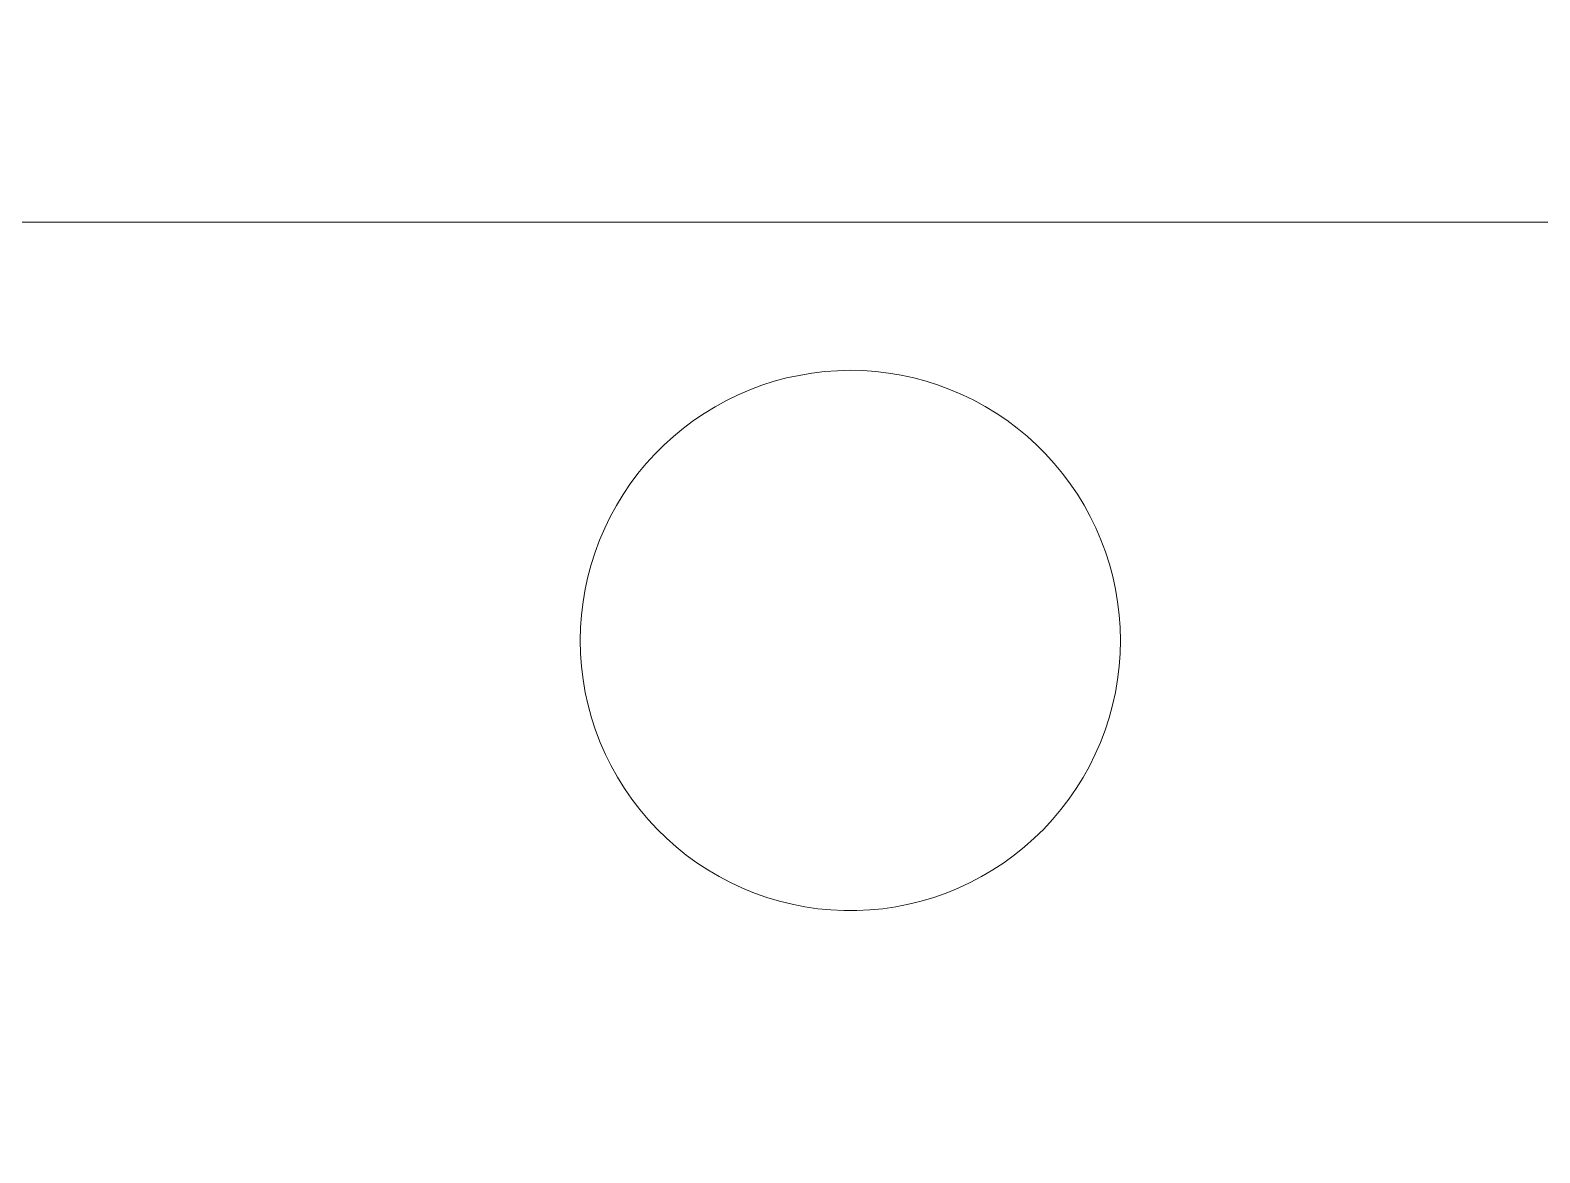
# Model space of a CAD drawing. Header units: millimetres. Extents: x 42151 to 59780, y 37376 to 44547.
# Drawn here: x 47190.23 to 47205.6, y 42684.09 to 42695.52 of the extents above; entities that cross this region are included whole.
import ezdxf

# ---------------------------------------------------------------- set-up
doc = ezdxf.new("R2010")
doc.units = ezdxf.units.MM
doc.set_wipeout_variables(frame=1)
doc.layers.add('! NO PLOT !', color=7, linetype='Continuous', true_color=0xff75dd, plot=False)
doc.layers.add('000-PI-Oprema', color=30, linetype='Continuous', lineweight=5)
doc.layers.add('004-PI-DIN Šina', color=3, linetype='Continuous')

# ---------------------------------------------------------------- blocks, each defined once
blk = doc.blocks.new('*U153')
at = {"layer": '004-PI-DIN Šina'}
blk.add_lwpolyline([(0, 12.5), (380, 12.5)], dxfattribs=at)
blk = doc.blocks.new('93444012 - Socomec')
blk.add_wipeout([(49752.772, 45329.634), (49959.472, 45329.634), (49959.472, 45389.334), (50071.472, 45389.334), (50071.472, 45374.334), (50074.472, 45367.406), (50074.472, 45167.262), (50071.481, 45160.748), (50071.481, 45144.334), (50022.052, 45144.334), (50022.052, 45130.534), (49981.412, 45130.534), (49981.412, 45144.334), (49959.472, 45144.334), (49959.472, 45205.034), (49752.772, 45205.034), (49752.772, 45239.934), (49751.472, 45240.734), (49751.472, 45293.934), (49752.772, 45294.734)]).dxf.layer = '! NO PLOT !'
at = {"layer": '000-PI-Oprema'}
for p, q in [((49751.472, 45278.151), (49959.472, 45278.151)), ((49779.004, 45276.532), (49779.13, 45276.566)), ((49779.13, 45276.566), (49779.258, 45276.593)), ((49779.258, 45276.593), (49779.388, 45276.615)), ((49779.388, 45276.615), (49779.518, 45276.631)), ((49779.518, 45276.631), (49779.648, 45276.64)), ((49779.648, 45276.64), (49779.779, 45276.644)), ((49779.779, 45276.644), (49779.909, 45276.641)), ((49779.909, 45276.641), (49780.04, 45276.631)), ((49780.04, 45276.631), (49780.17, 45276.616)), ((49780.17, 45276.616), (49780.299, 45276.594)), ((49780.299, 45276.594), (49780.427, 45276.566)), ((49780.427, 45276.566), (49780.554, 45276.533)), ((49778.637, 45276.395), (49778.757, 45276.446)), ((49778.757, 45276.446), (49778.88, 45276.492)), ((49778.88, 45276.492), (49779.004, 45276.532)), ((49780.554, 45276.533), (49780.678, 45276.493)), ((49780.678, 45276.493), (49780.801, 45276.447)), ((49780.801, 45276.447), (49780.921, 45276.396)), ((49778.292, 45276.206), (49778.404, 45276.274)), ((49778.404, 45276.274), (49778.519, 45276.337)), ((49778.519, 45276.337), (49778.637, 45276.395)), ((49780.921, 45276.396), (49781.039, 45276.339)), ((49781.039, 45276.339), (49781.154, 45276.276)), ((49781.154, 45276.276), (49781.266, 45276.208)), ((49778.08, 45276.055), (49778.184, 45276.133)), ((49778.184, 45276.133), (49778.292, 45276.206)), ((49781.266, 45276.208), (49781.374, 45276.135)), ((49781.374, 45276.135), (49781.479, 45276.056)), ((49777.882, 45275.883), (49777.979, 45275.971)), ((49777.979, 45275.971), (49778.08, 45276.055)), ((49781.479, 45276.056), (49781.58, 45275.973)), ((49781.58, 45275.973), (49781.676, 45275.886)), ((49777.79, 45275.791), (49777.882, 45275.883)), ((49781.676, 45275.886), (49781.769, 45275.793)), ((49777.618, 45275.593), (49777.702, 45275.694)), ((49777.702, 45275.694), (49777.79, 45275.791)), ((49781.769, 45275.793), (49781.857, 45275.696)), ((49781.857, 45275.696), (49781.941, 45275.595)), ((49777.467, 45275.38), (49777.54, 45275.488)), ((49777.54, 45275.488), (49777.618, 45275.593)), ((49781.941, 45275.595), (49782.019, 45275.49)), ((49782.019, 45275.49), (49782.093, 45275.382)), ((49777.399, 45275.269), (49777.467, 45275.38)), ((49782.093, 45275.382), (49782.161, 45275.271)), ((49777.336, 45275.154), (49777.399, 45275.269)), ((49782.161, 45275.271), (49782.223, 45275.156)), ((49777.227, 45274.915), (49777.279, 45275.036)), ((49777.279, 45275.036), (49777.336, 45275.154)), ((49782.223, 45275.156), (49782.28, 45275.039)), ((49782.28, 45275.039), (49782.332, 45274.918)), ((49777.182, 45274.793), (49777.227, 45274.915)), ((49782.332, 45274.918), (49782.378, 45274.795)), ((49777.142, 45274.668), (49777.182, 45274.793)), ((49782.378, 45274.795), (49782.418, 45274.671)), ((49777.108, 45274.542), (49777.142, 45274.668)), ((49782.418, 45274.671), (49782.452, 45274.545)), ((49777.059, 45274.286), (49777.08, 45274.415)), ((49777.08, 45274.415), (49777.108, 45274.542)), ((49782.452, 45274.545), (49782.48, 45274.417)), ((49782.48, 45274.417), (49782.502, 45274.287)), ((49777.043, 45274.155), (49777.059, 45274.286)), ((49782.502, 45274.287), (49782.518, 45274.156)), ((49777.034, 45274.025), (49777.043, 45274.155)), ((49782.518, 45274.156), (49782.527, 45274.025)), ((49777.031, 45273.894), (49777.034, 45274.025)), ((49782.527, 45274.025), (49782.53, 45273.894)), ((49777.034, 45273.761), (49777.031, 45273.894)), ((49782.53, 45273.894), (49782.527, 45273.761)), ((49777.043, 45273.629), (49777.034, 45273.761)), ((49782.527, 45273.761), (49782.517, 45273.629)), ((49777.059, 45273.497), (49777.043, 45273.629)), ((49777.082, 45273.366), (49777.059, 45273.497)), ((49782.501, 45273.497), (49782.479, 45273.365)), ((49782.517, 45273.629), (49782.501, 45273.497)), ((49777.11, 45273.236), (49777.082, 45273.366)), ((49782.479, 45273.365), (49782.45, 45273.235)), ((49777.145, 45273.108), (49777.11, 45273.236)), ((49782.45, 45273.235), (49782.415, 45273.107)), ((49777.186, 45272.981), (49777.145, 45273.108)), ((49782.415, 45273.107), (49782.375, 45272.981)), ((49777.233, 45272.857), (49777.186, 45272.981)), ((49782.375, 45272.981), (49782.328, 45272.857)), ((49777.286, 45272.735), (49777.233, 45272.857)), ((49777.345, 45272.617), (49777.286, 45272.735)), ((49782.274, 45272.736), (49782.215, 45272.616)), ((49782.328, 45272.857), (49782.274, 45272.736)), ((49777.41, 45272.501), (49777.345, 45272.617)), ((49782.215, 45272.616), (49782.151, 45272.5)), ((49777.48, 45272.387), (49777.41, 45272.501)), ((49782.151, 45272.5), (49782.08, 45272.387)), ((49777.556, 45272.278), (49777.48, 45272.387)), ((49777.636, 45272.172), (49777.556, 45272.278)), ((49782.005, 45272.277), (49781.925, 45272.172)), ((49782.08, 45272.387), (49782.005, 45272.277)), ((49777.722, 45272.07), (49777.636, 45272.172)), ((49781.925, 45272.172), (49781.839, 45272.071)), ((49777.812, 45271.973), (49777.722, 45272.07)), ((49777.907, 45271.881), (49777.812, 45271.973)), ((49781.749, 45271.973), (49781.653, 45271.88)), ((49781.839, 45272.071), (49781.749, 45271.973)), ((49778.006, 45271.793), (49777.907, 45271.881)), ((49781.653, 45271.88), (49781.554, 45271.792)), ((49778.11, 45271.709), (49778.006, 45271.793)), ((49778.218, 45271.631), (49778.11, 45271.709)), ((49781.45, 45271.709), (49781.342, 45271.63)), ((49781.554, 45271.792), (49781.45, 45271.709)), ((49778.329, 45271.558), (49778.218, 45271.631)), ((49778.444, 45271.49), (49778.329, 45271.558)), ((49778.561, 45271.429), (49778.444, 45271.49)), ((49781.117, 45271.491), (49781, 45271.429)), ((49781.232, 45271.558), (49781.117, 45271.491)), ((49781.342, 45271.63), (49781.232, 45271.558)), ((49778.681, 45271.373), (49778.561, 45271.429)), ((49778.805, 45271.323), (49778.681, 45271.373)), ((49780.879, 45271.373), (49780.755, 45271.323)), ((49781, 45271.429), (49780.879, 45271.373)), ((49778.93, 45271.279), (49778.805, 45271.323)), ((49779.058, 45271.241), (49778.93, 45271.279)), ((49779.187, 45271.209), (49779.058, 45271.241)), ((49779.318, 45271.183), (49779.187, 45271.209)), ((49779.449, 45271.164), (49779.318, 45271.183)), ((49780.244, 45271.183), (49780.112, 45271.164)), ((49780.374, 45271.209), (49780.244, 45271.183)), ((49780.502, 45271.24), (49780.374, 45271.209)), ((49780.63, 45271.278), (49780.502, 45271.24)), ((49780.755, 45271.323), (49780.63, 45271.278)), ((49779.581, 45271.151), (49779.449, 45271.164)), ((49779.713, 45271.145), (49779.581, 45271.151)), ((49779.846, 45271.145), (49779.713, 45271.145)), ((49779.98, 45271.151), (49779.846, 45271.145)), ((49780.112, 45271.164), (49779.98, 45271.151))]:
    blk.add_line(p, q, dxfattribs=at)

msp = doc.modelspace()

# ---------------------------------------------------------------- block references
msp.add_blockref('*U153', (47138.445, 42682.747))

# ---------------------------------------------------------------- next in the draw order: block references
at = {"layer": '000-PI-Oprema'}
msp.add_blockref('93444012 - Socomec', (-2581.202, -2584.587), dxfattribs=at)

doc.saveas('drawing.dxf')
